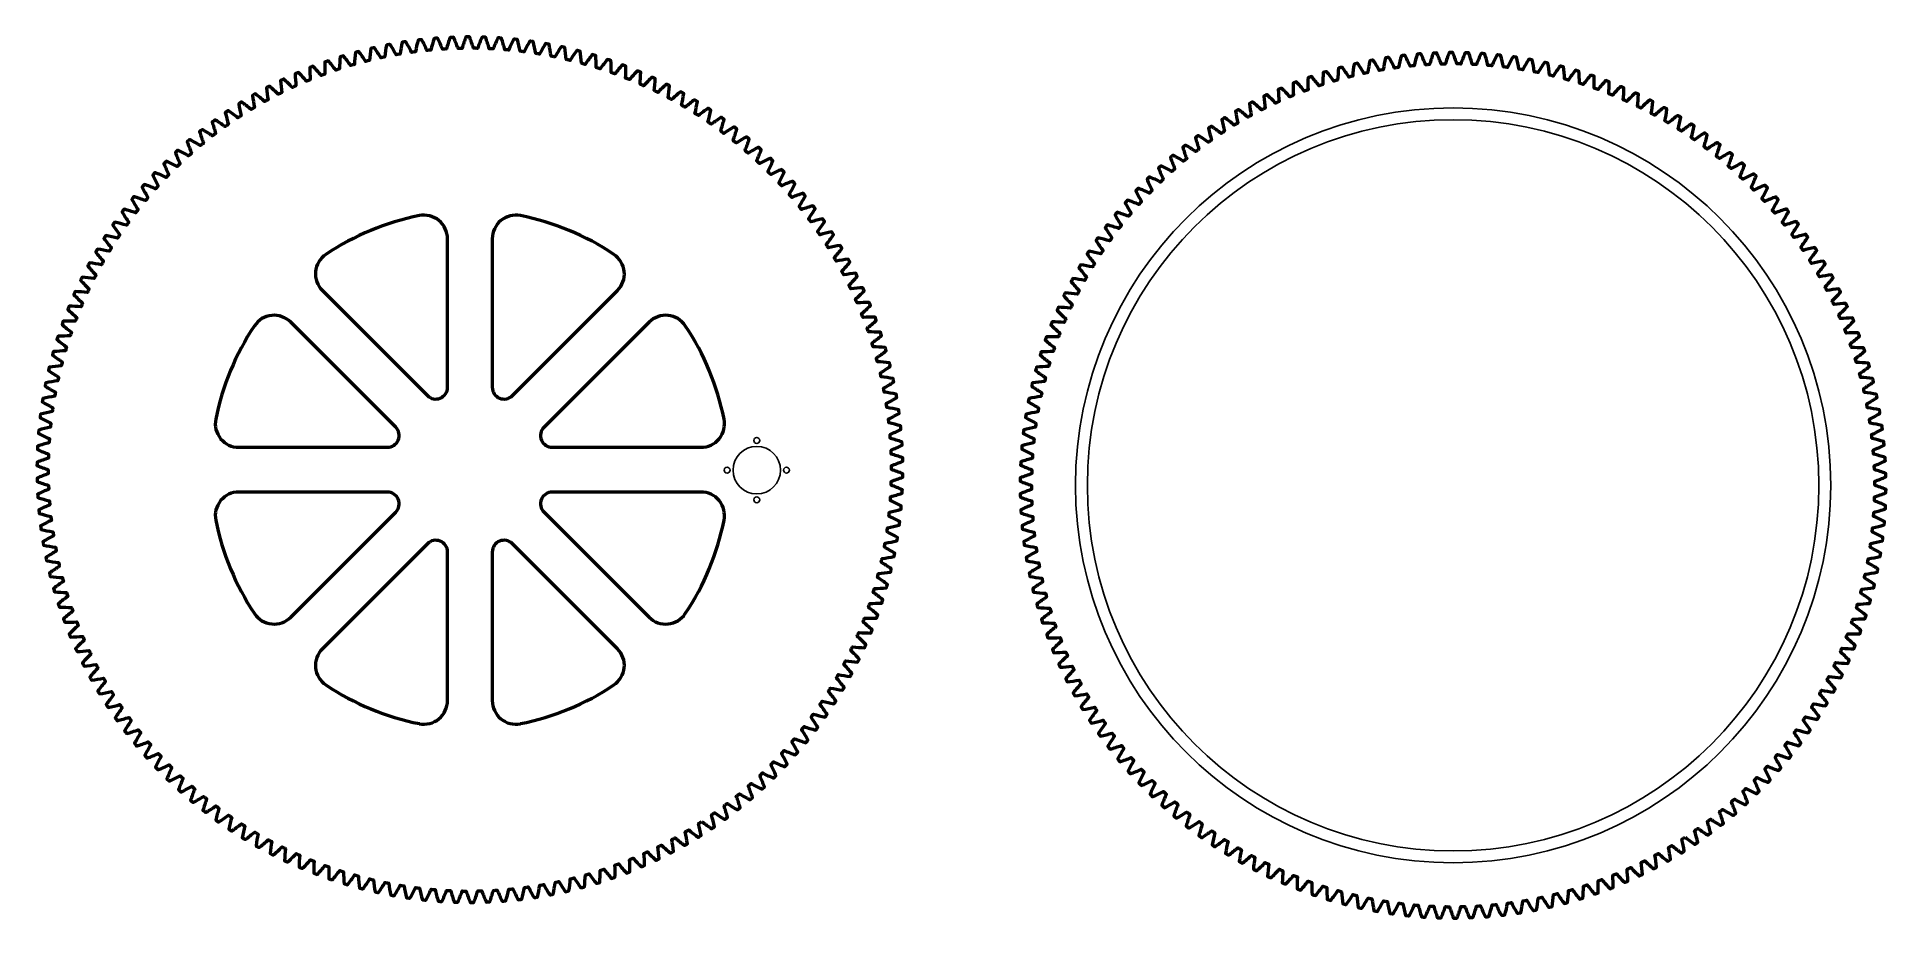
# Model space of a CAD drawing. Header units: millimetres. Extents: x 2548 to 3326, y 1217 to 1588.
import ezdxf

# ---------------------------------------------------------------- set-up
doc = ezdxf.new("R2010")
doc.units = ezdxf.units.MM
doc.layers.add('Visible (ISO)', color=7, linetype='Continuous', lineweight=50)

msp = doc.modelspace()

# ---------------------------------------------------------------- linework, layer by layer
for centre, radius in [((3143.92, 1398.84), 158.96), ((3143.92, 1398.84), 153.96), ((2850.8, 1417.74), 1.25), ((2850.8, 1405.24), 10), ((2838.3, 1405.24), 1.25), ((2863.3, 1405.24), 1.25), ((2850.8, 1392.74), 1.25)]:
    msp.add_circle(centre, radius)
at = {"layer": 'Visible (ISO)'}
for p, q in [((2720.62, 1440.15), (2720.62, 1502.69)), ((2739.46, 1502.69), (2739.46, 1440.15)), ((2667.94, 1480.87), (2712.16, 1436.64)), ((2747.93, 1436.64), (2792.15, 1480.87)), ((2698.84, 1423.32), (2654.61, 1467.54)), ((2805.47, 1467.54), (2761.25, 1423.32)), ((2632.79, 1414.86), (2695.33, 1414.86)), ((2764.75, 1414.86), (2827.3, 1414.86)), ((2695.33, 1396.02), (2632.79, 1396.02)), ((2827.3, 1396.02), (2764.75, 1396.02)), ((2654.61, 1343.33), (2698.84, 1387.55)), ((2761.25, 1387.55), (2805.47, 1343.33)), ((2712.16, 1374.23), (2667.94, 1330.01)), ((2720.62, 1308.18), (2720.62, 1370.73)), ((2739.46, 1370.73), (2739.46, 1308.18)), ((2792.15, 1330.01), (2747.93, 1374.23))]:
    msp.add_line(p, q, dxfattribs=at)
for points in [[(2827.68, 1257.24, 0.017622), (2831.78, 1254.23, 0.002027), (2833, 1255.06, 0.017622), (2831.72, 1259.98, 0.002371), (2833.09, 1260.95, 0.017622), (2837.29, 1258.1, 0.002027), (2838.49, 1258.97, 0.017622), (2837.02, 1263.83, 0.002371), (2838.36, 1264.85, 0.017622), (2842.67, 1262.16, 0.002027), (2843.82, 1263.08, 0.017622), (2842.18, 1267.88, 0.002371), (2843.48, 1268.95, 0.017622), (2847.88, 1266.42, 0.002027), (2849.01, 1267.38, 0.017622), (2847.19, 1272.12, 0.002371), (2848.45, 1273.24, 0.017622), (2852.94, 1270.87, 0.002027), (2854.03, 1271.87, 0.017622), (2852.04, 1276.54, 0.002371), (2853.25, 1277.7, 0.017622), (2857.83, 1275.5, 0.002027), (2858.88, 1276.54, 0.017622), (2856.72, 1281.14, 0.002371), (2857.89, 1282.34, 0.017622), (2862.54, 1280.31, 0.002027), (2863.55, 1281.39, 0.017622), (2861.22, 1285.9, 0.002371), (2862.35, 1287.15, 0.017622), (2867.07, 1285.29, 0.002027), (2868.04, 1286.41, 0.017622), (2865.55, 1290.83, 0.002371), (2866.63, 1292.12, 0.017622), (2871.42, 1290.44, 0.002027), (2872.35, 1291.59, 0.017622), (2869.69, 1295.92, 0.002371), (2870.72, 1297.24, 0.017622), (2875.57, 1295.74, 0.002027), (2876.46, 1296.92, 0.017622), (2873.64, 1301.15, 0.002371), (2874.63, 1302.52, 0.017622), (2879.53, 1301.19, 0.002027), (2880.37, 1302.41, 0.017622), (2877.4, 1306.53, 0.002371), (2878.33, 1307.93, 0.017622), (2883.28, 1306.79, 0.002027), (2884.07, 1308.03, 0.017622), (2880.95, 1312.04, 0.002371), (2881.83, 1313.48, 0.017622), (2886.82, 1312.52, 0.002027), (2887.57, 1313.79, 0.017622), (2884.3, 1317.68, 0.002371), (2885.13, 1319.15, 0.017622), (2890.14, 1318.37, 0.002027), (2890.85, 1319.68, 0.017622), (2887.44, 1323.44, 0.002371), (2888.21, 1324.94, 0.017622), (2893.25, 1324.35, 0.002027), (2893.9, 1325.68, 0.017622), (2890.36, 1329.31, 0.002371), (2891.08, 1330.84, 0.017622), (2896.14, 1330.44, 0.002027), (2896.74, 1331.79, 0.017622), (2893.06, 1335.29, 0.002371), (2893.72, 1336.84, 0.017622), (2898.79, 1336.63, 0.002027), (2899.35, 1338, 0.017622), (2895.55, 1341.36, 0.002371), (2896.15, 1342.93, 0.017622), (2901.22, 1342.91, 0.002027), (2901.72, 1344.3, 0.017622), (2897.8, 1347.52, 0.002371), (2898.34, 1349.11, 0.017622), (2903.42, 1349.28, 0.002027), (2903.87, 1350.68, 0.017622), (2899.83, 1353.76, 0.002371), (2900.31, 1355.37, 0.017622), (2905.37, 1355.72, 0.002027), (2905.77, 1357.14, 0.017622), (2901.62, 1360.07, 0.002371), (2902.04, 1361.7, 0.017622), (2907.09, 1362.23, 0.002027), (2907.43, 1363.67, 0.017622), (2903.18, 1366.44, 0.002371), (2903.54, 1368.08, 0.017622), (2908.57, 1368.8, 0.002027), (2908.86, 1370.25, 0.017622), (2904.5, 1372.86, 0.002371), (2904.8, 1374.52, 0.017622), (2909.8, 1375.43, 0.002027), (2910.03, 1376.88, 0.017622), (2905.59, 1379.33, 0.002371), (2905.83, 1381, 0.017622), (2910.78, 1382.09, 0.002027), (2910.97, 1383.56, 0.017622), (2906.43, 1385.83, 0.002371), (2906.61, 1387.51, 0.017622), (2911.52, 1388.78, 0.002027), (2911.65, 1390.26, 0.017622), (2907.03, 1392.37, 0.002371), (2907.15, 1394.05, 0.017622), (2912.01, 1395.5, 0.002027), (2912.09, 1396.98, 0.017622), (2907.4, 1398.91, 0.002371), (2907.45, 1400.6, 0.017622), (2912.26, 1402.23, 0.002027), (2912.28, 1403.71, 0.017622), (2907.52, 1405.47, 0.002371), (2907.51, 1407.16, 0.017622), (2912.25, 1408.97, 0.002027), (2912.22, 1410.44, 0.017622), (2907.39, 1412.03, 0.002371), (2907.32, 1413.71, 0.017622), (2912, 1415.7, 0.002027), (2911.91, 1417.17, 0.017622), (2907.03, 1418.58, 0.002371), (2906.9, 1420.26, 0.017622), (2911.49, 1422.41, 0.002027), (2911.35, 1423.88, 0.017622), (2906.42, 1425.11, 0.002371), (2906.23, 1426.78, 0.017622), (2910.74, 1429.11, 0.002027), (2910.54, 1430.57, 0.017622), (2905.58, 1431.61, 0.002371), (2905.32, 1433.28, 0.017622), (2909.74, 1435.77, 0.002027), (2909.49, 1437.22, 0.017622), (2904.49, 1438.08, 0.002371), (2904.17, 1439.74, 0.017622), (2908.5, 1442.39, 0.002027), (2908.19, 1443.83, 0.017622), (2903.16, 1444.51, 0.002371), (2902.78, 1446.15, 0.017622), (2907.01, 1448.96, 0.002027), (2906.65, 1450.39, 0.017622), (2901.6, 1450.88, 0.002371), (2901.16, 1452.5, 0.017622), (2905.28, 1455.47, 0.002027), (2904.87, 1456.88, 0.017622), (2899.8, 1457.18, 0.002371), (2899.31, 1458.79, 0.017622), (2903.32, 1461.91, 0.002027), (2902.85, 1463.31, 0.017622), (2897.78, 1463.42, 0.002371), (2897.22, 1465.01, 0.017622), (2901.11, 1468.27, 0.002027), (2900.6, 1469.66, 0.017622), (2895.52, 1469.58, 0.002371), (2894.9, 1471.15, 0.017622), (2898.67, 1474.55, 0.002027), (2898.11, 1475.91, 0.017622), (2893.04, 1475.65, 0.002371), (2892.36, 1477.19, 0.017622), (2896, 1480.73, 0.002027), (2895.39, 1482.08, 0.017622), (2890.33, 1481.63, 0.002371), (2889.6, 1483.14, 0.017622), (2893.11, 1486.81, 0.002027), (2892.44, 1488.13, 0.017622), (2887.41, 1487.5, 0.002371), (2886.62, 1488.99, 0.017622), (2889.99, 1492.78, 0.002027), (2889.28, 1494.08, 0.017622), (2884.27, 1493.26, 0.002371), (2883.43, 1494.71, 0.017622), (2886.65, 1498.63, 0.002027), (2885.89, 1499.9, 0.017622), (2880.92, 1498.89, 0.002371), (2880.02, 1500.32, 0.017622), (2883.1, 1504.36, 0.002027), (2882.29, 1505.6, 0.017622), (2877.36, 1504.41, 0.002371), (2876.41, 1505.8, 0.017622), (2879.34, 1509.95, 0.002027), (2878.49, 1511.15, 0.017622), (2873.6, 1509.78, 0.002371), (2872.6, 1511.14, 0.017622), (2875.38, 1515.39, 0.002027), (2874.48, 1516.57, 0.017622), (2869.65, 1515.02, 0.002371), (2868.6, 1516.33, 0.017622), (2871.22, 1520.69, 0.002027), (2870.28, 1521.83, 0.017622), (2865.5, 1520.1, 0.002371), (2864.41, 1521.38, 0.017622), (2866.86, 1525.82, 0.002027), (2865.88, 1526.93, 0.017622), (2861.17, 1525.03, 0.002371), (2860.03, 1526.26, 0.017622), (2862.32, 1530.8, 0.002027), (2861.3, 1531.87, 0.017622), (2856.66, 1529.79, 0.002371), (2855.48, 1530.99, 0.017622), (2857.6, 1535.6, 0.002027), (2856.54, 1536.63, 0.017622), (2851.98, 1534.38, 0.002371), (2850.75, 1535.53, 0.017622), (2852.7, 1540.22, 0.002027), (2851.6, 1541.21, 0.017622), (2847.14, 1538.8, 0.002371), (2845.87, 1539.91, 0.017622), (2847.63, 1544.66, 0.002027), (2846.5, 1545.61, 0.017622), (2842.13, 1543.04, 0.002371), (2840.82, 1544.09, 0.017622), (2842.41, 1548.91, 0.002027), (2841.24, 1549.82, 0.017622), (2836.97, 1547.08, 0.002371), (2835.62, 1548.09, 0.017622), (2837.03, 1552.97, 0.002027), (2835.83, 1553.83, 0.017622), (2831.66, 1550.94, 0.002371), (2830.27, 1551.9, 0.017622), (2831.51, 1556.82, 0.002027), (2830.28, 1557.64, 0.017622), (2826.21, 1554.59, 0.002371), (2824.79, 1555.5, 0.017622), (2825.84, 1560.47, 0.002027), (2824.58, 1561.24, 0.017622), (2820.64, 1558.05, 0.002371), (2819.18, 1558.9, 0.017622), (2820.05, 1563.9, 0.002027), (2818.76, 1564.63, 0.017622), (2814.94, 1561.29, 0.002371), (2813.45, 1562.09, 0.017622), (2814.13, 1567.12, 0.002027), (2812.82, 1567.8, 0.017622), (2809.12, 1564.32, 0.002371), (2807.61, 1565.06, 0.017622), (2808.1, 1570.12, 0.002027), (2806.76, 1570.74, 0.017622), (2803.19, 1567.13, 0.002371), (2801.66, 1567.82, 0.017622), (2801.96, 1572.89, 0.002027), (2800.6, 1573.47, 0.017622), (2797.17, 1569.73, 0.002371), (2795.61, 1570.36, 0.017622), (2795.73, 1575.43, 0.002027), (2794.35, 1575.96, 0.017622), (2791.05, 1572.09, 0.002371), (2789.47, 1572.67, 0.017622), (2789.4, 1577.74, 0.002027), (2788, 1578.22, 0.017622), (2784.85, 1574.23, 0.002371), (2783.25, 1574.75, 0.017622), (2782.99, 1579.82, 0.002027), (2781.58, 1580.24, 0.017622), (2778.58, 1576.14, 0.002371), (2776.96, 1576.6, 0.017622), (2776.51, 1581.65, 0.002027), (2775.08, 1582.03, 0.017622), (2772.24, 1577.82, 0.002371), (2770.6, 1578.21, 0.017622), (2769.97, 1583.25, 0.002027), (2768.53, 1583.57, 0.017622), (2765.84, 1579.26, 0.002371), (2764.19, 1579.59, 0.017622), (2763.37, 1584.61, 0.002027), (2761.92, 1584.87, 0.017622), (2759.39, 1580.47, 0.002371), (2757.73, 1580.74, 0.017622), (2756.73, 1585.71, 0.002027), (2755.27, 1585.92, 0.017622), (2752.9, 1581.43, 0.002371), (2751.23, 1581.64, 0.017622), (2750.05, 1586.58, 0.002027), (2748.58, 1586.73, 0.017622), (2746.38, 1582.16, 0.002371), (2744.71, 1582.3, 0.017622), (2743.34, 1587.19, 0.002027), (2741.87, 1587.29, 0.017622), (2739.84, 1582.64, 0.002371), (2738.16, 1582.72, 0.017622), (2736.62, 1587.56, 0.002027), (2735.14, 1587.61, 0.017622), (2733.29, 1582.88, 0.002371), (2731.6, 1582.9, 0.017622), (2729.88, 1587.68, 0.002027), (2728.4, 1587.67, 0.017622), (2726.73, 1582.88, 0.002371), (2725.05, 1582.84, 0.017622), (2723.15, 1587.55, 0.002027), (2721.67, 1587.49, 0.017622), (2720.17, 1582.63, 0.002371), (2718.49, 1582.53, 0.017622), (2716.42, 1587.17, 0.002027), (2714.95, 1587.05, 0.017622), (2713.63, 1582.15, 0.002371), (2711.96, 1581.99, 0.017622), (2709.72, 1586.54, 0.002027), (2708.25, 1586.37, 0.017622), (2707.11, 1581.42, 0.002371), (2705.45, 1581.2, 0.017622), (2703.04, 1585.67, 0.002027), (2701.58, 1585.44, 0.017622), (2700.63, 1580.45, 0.002371), (2698.97, 1580.17, 0.017622), (2696.4, 1584.55, 0.002027), (2694.95, 1584.27, 0.017622), (2694.18, 1579.25, 0.002371), (2692.53, 1578.9, 0.017622), (2689.8, 1583.18, 0.002027), (2688.36, 1582.85, 0.017622), (2687.78, 1577.8, 0.002371), (2686.15, 1577.4, 0.017622), (2683.26, 1581.57, 0.002027), (2681.84, 1581.19, 0.017622), (2681.44, 1576.12, 0.002371), (2679.82, 1575.66, 0.017622), (2676.79, 1579.72, 0.002027), (2675.37, 1579.29, 0.017622), (2675.17, 1574.21, 0.002371), (2673.57, 1573.68, 0.017622), (2670.38, 1577.64, 0.002027), (2668.99, 1577.15, 0.017622), (2668.97, 1572.07, 0.002371), (2667.39, 1571.48, 0.017622), (2664.06, 1575.31, 0.002027), (2662.68, 1574.77, 0.017622), (2662.85, 1569.7, 0.002371), (2661.3, 1569.05, 0.017622), (2657.83, 1572.76, 0.002027), (2656.47, 1572.17, 0.017622), (2656.83, 1567.1, 0.002371), (2655.3, 1566.4, 0.017622), (2651.69, 1569.98, 0.002027), (2650.36, 1569.34, 0.017622), (2650.91, 1564.29, 0.002371), (2649.4, 1563.53, 0.017622), (2645.67, 1566.97, 0.002027), (2644.36, 1566.28, 0.017622), (2645.09, 1561.26, 0.002371), (2643.62, 1560.44, 0.017622), (2639.76, 1563.74, 0.002027), (2638.48, 1563, 0.017622), (2639.39, 1558.01, 0.002371), (2637.95, 1557.14, 0.017622), (2633.97, 1560.3, 0.002027), (2632.72, 1559.51, 0.017622), (2633.81, 1554.56, 0.002371), (2632.4, 1553.64, 0.017622), (2628.31, 1556.64, 0.002027), (2627.09, 1555.81, 0.017622), (2628.37, 1550.9, 0.002371), (2626.99, 1549.93, 0.017622), (2622.79, 1552.78, 0.002027), (2621.6, 1551.9, 0.017622), (2623.06, 1547.04, 0.002371), (2621.73, 1546.02, 0.017622), (2617.42, 1548.71, 0.002027), (2616.26, 1547.8, 0.017622), (2617.9, 1542.99, 0.002371), (2616.6, 1541.92, 0.017622), (2612.2, 1544.45, 0.002027), (2611.08, 1543.49, 0.017622), (2612.9, 1538.75, 0.002371), (2611.64, 1537.64, 0.017622), (2607.15, 1540.01, 0.002027), (2606.06, 1539, 0.017622), (2608.05, 1534.33, 0.002371), (2606.83, 1533.17, 0.017622), (2602.26, 1535.37, 0.002027), (2601.21, 1534.33, 0.017622), (2603.37, 1529.74, 0.002371), (2602.2, 1528.53, 0.017622), (2597.55, 1530.56, 0.002027), (2596.54, 1529.48, 0.017622), (2598.87, 1524.97, 0.002371), (2597.74, 1523.72, 0.017622), (2593.01, 1525.58, 0.002027), (2592.04, 1524.47, 0.017622), (2594.54, 1520.04, 0.002371), (2593.46, 1518.75, 0.017622), (2588.67, 1520.43, 0.002027), (2587.74, 1519.29, 0.017622), (2590.4, 1514.96, 0.002371), (2589.36, 1513.63, 0.017622), (2584.51, 1515.13, 0.002027), (2583.63, 1513.95, 0.017622), (2586.44, 1509.72, 0.002371), (2585.46, 1508.36, 0.017622), (2580.56, 1509.68, 0.002027), (2579.72, 1508.46, 0.017622), (2582.69, 1504.35, 0.002371), (2581.76, 1502.94, 0.017622), (2576.81, 1504.09, 0.002027), (2576.02, 1502.84, 0.017622), (2579.13, 1498.83, 0.002371), (2578.26, 1497.4, 0.017622), (2573.27, 1498.36, 0.002027), (2572.52, 1497.08, 0.017622), (2575.79, 1493.19, 0.002371), (2574.96, 1491.73, 0.017622), (2569.94, 1492.5, 0.002027), (2569.24, 1491.2, 0.017622), (2572.65, 1487.43, 0.002371), (2571.88, 1485.94, 0.017622), (2566.84, 1486.52, 0.002027), (2566.18, 1485.2, 0.017622), (2569.73, 1481.56, 0.002371), (2569.01, 1480.04, 0.017622), (2563.95, 1480.44, 0.002027), (2563.35, 1479.09, 0.017622), (2567.02, 1475.59, 0.002371), (2566.37, 1474.04, 0.017622), (2561.29, 1474.25, 0.002027), (2560.74, 1472.88, 0.017622), (2564.54, 1469.51, 0.002371), (2563.94, 1467.94, 0.017622), (2558.87, 1467.97, 0.002027), (2558.36, 1466.58, 0.017622), (2562.29, 1463.35, 0.002371), (2561.75, 1461.76, 0.017622), (2556.67, 1461.6, 0.002027), (2556.22, 1460.19, 0.017622), (2560.26, 1457.12, 0.002371), (2559.78, 1455.5, 0.017622), (2554.71, 1455.15, 0.002027), (2554.32, 1453.73, 0.017622), (2558.47, 1450.81, 0.002371), (2558.05, 1449.18, 0.017622), (2553, 1448.64, 0.002027), (2552.65, 1447.2, 0.017622), (2556.91, 1444.44, 0.002371), (2556.55, 1442.79, 0.017622), (2551.52, 1442.07, 0.002027), (2551.23, 1440.62, 0.017622), (2555.59, 1438.01, 0.002371), (2555.29, 1436.36, 0.017622), (2550.29, 1435.45, 0.002027), (2550.05, 1433.99, 0.017622), (2554.5, 1431.54, 0.002371), (2554.26, 1429.88, 0.017622), (2549.3, 1428.78, 0.002027), (2549.12, 1427.32, 0.017622), (2553.66, 1425.04, 0.002371), (2553.48, 1423.37, 0.017622), (2548.56, 1422.09, 0.002027), (2548.44, 1420.62, 0.017622), (2553.05, 1418.51, 0.002371), (2552.94, 1416.83, 0.017622), (2548.07, 1415.37, 0.002027), (2548, 1413.9, 0.017622), (2552.69, 1411.96, 0.002371), (2552.64, 1410.28, 0.017622), (2547.83, 1408.64, 0.002027), (2547.81, 1407.16, 0.017622), (2552.57, 1405.4, 0.002371), (2552.58, 1403.72, 0.017622), (2547.84, 1401.91, 0.002027), (2547.87, 1400.43, 0.017622), (2552.69, 1398.84, 0.002371), (2552.76, 1397.16, 0.017622), (2548.09, 1395.18, 0.002027), (2548.18, 1393.7, 0.017622), (2553.06, 1392.29, 0.002371), (2553.19, 1390.62, 0.017622), (2548.59, 1388.46, 0.002027), (2548.74, 1386.99, 0.017622), (2553.66, 1385.76, 0.002371), (2553.86, 1384.09, 0.017622), (2549.35, 1381.77, 0.002027), (2549.54, 1380.3, 0.017622), (2554.51, 1379.26, 0.002371), (2554.77, 1377.6, 0.017622), (2550.34, 1375.11, 0.002027), (2550.6, 1373.65, 0.017622), (2555.6, 1372.79, 0.002371), (2555.92, 1371.14, 0.017622), (2551.59, 1368.49, 0.002027), (2551.89, 1367.04, 0.017622), (2556.93, 1366.37, 0.002371), (2557.3, 1364.73, 0.017622), (2553.07, 1361.92, 0.002027), (2553.43, 1360.48, 0.017622), (2558.49, 1360, 0.002371), (2558.93, 1358.37, 0.017622), (2554.8, 1355.41, 0.002027), (2555.21, 1353.99, 0.017622), (2560.28, 1353.69, 0.002371), (2560.78, 1352.08, 0.017622), (2556.77, 1348.97, 0.002027), (2557.24, 1347.56, 0.017622), (2562.31, 1347.45, 0.002371), (2562.87, 1345.86, 0.017622), (2558.98, 1342.6, 0.002027), (2559.49, 1341.22, 0.017622), (2564.57, 1341.29, 0.002371), (2565.18, 1339.73, 0.017622), (2561.42, 1336.32, 0.002027), (2561.98, 1334.96, 0.017622), (2567.05, 1335.22, 0.002371), (2567.73, 1333.68, 0.017622), (2564.08, 1330.14, 0.002027), (2564.7, 1328.8, 0.017622), (2569.76, 1329.25, 0.002371), (2570.49, 1327.73, 0.017622), (2566.98, 1324.06, 0.002027), (2567.65, 1322.74, 0.017622), (2572.68, 1323.38, 0.002371), (2573.47, 1321.89, 0.017622), (2570.1, 1318.09, 0.002027), (2570.81, 1316.8, 0.017622), (2575.82, 1317.62, 0.002371), (2576.66, 1316.16, 0.017622), (2573.44, 1312.24, 0.002027), (2574.2, 1310.97, 0.017622), (2579.17, 1311.98, 0.002371), (2580.07, 1310.55, 0.017622), (2576.99, 1306.52, 0.002027), (2577.79, 1305.28, 0.017622), (2582.73, 1306.47, 0.002371), (2583.67, 1305.08, 0.017622), (2580.75, 1300.93, 0.002027), (2581.6, 1299.72, 0.017622), (2586.49, 1301.09, 0.002371), (2587.48, 1299.74, 0.017622), (2584.71, 1295.48, 0.002027), (2585.61, 1294.31, 0.017622), (2590.44, 1295.86, 0.002371), (2591.49, 1294.54, 0.017622), (2588.87, 1290.19, 0.002027), (2589.81, 1289.05, 0.017622), (2594.58, 1290.77, 0.002371), (2595.68, 1289.5, 0.017622), (2593.23, 1285.05, 0.002027), (2594.21, 1283.94, 0.017622), (2598.91, 1285.85, 0.002371), (2600.05, 1284.61, 0.017622), (2597.77, 1280.08, 0.002027), (2598.79, 1279.01, 0.017622), (2603.42, 1281.08, 0.002371), (2604.61, 1279.89, 0.017622), (2602.49, 1275.27, 0.002027), (2603.55, 1274.24, 0.017622), (2608.1, 1276.49, 0.002371), (2609.33, 1275.34, 0.017622), (2607.39, 1270.65, 0.002027), (2608.49, 1269.66, 0.017622), (2612.95, 1272.07, 0.002371), (2614.22, 1270.97, 0.017622), (2612.45, 1266.21, 0.002027), (2613.59, 1265.26, 0.017622), (2617.96, 1267.84, 0.002371), (2619.27, 1266.78, 0.017622), (2617.68, 1261.96, 0.002027), (2618.84, 1261.05, 0.017622), (2623.12, 1263.79, 0.002371), (2624.47, 1262.78, 0.017622), (2623.06, 1257.9, 0.002027), (2624.26, 1257.04, 0.017622), (2628.43, 1259.93, 0.002371), (2629.81, 1258.98, 0.017622), (2628.58, 1254.05, 0.002027), (2629.81, 1253.23, 0.017622), (2633.87, 1256.28, 0.002371), (2635.29, 1255.37, 0.017622), (2634.24, 1250.41, 0.002027), (2635.5, 1249.63, 0.017622), (2639.45, 1252.83, 0.002371), (2640.9, 1251.98, 0.017622), (2640.04, 1246.97, 0.002027), (2641.33, 1246.25, 0.017622), (2645.15, 1249.58, 0.002371), (2646.63, 1248.79, 0.017622), (2645.96, 1243.75, 0.002027), (2647.27, 1243.08, 0.017622), (2650.97, 1246.55, 0.002371), (2652.48, 1245.81, 0.017622), (2651.99, 1240.76, 0.002027), (2653.32, 1240.13, 0.017622), (2656.89, 1243.74, 0.002371), (2658.43, 1243.05, 0.017622), (2658.13, 1237.99, 0.002027), (2659.49, 1237.41, 0.017622), (2662.92, 1241.15, 0.002371), (2664.48, 1240.52, 0.017622), (2664.36, 1235.44, 0.002027), (2665.74, 1234.92, 0.017622), (2669.04, 1238.78, 0.002371), (2670.62, 1238.21, 0.017622), (2670.69, 1233.13, 0.002027), (2672.09, 1232.66, 0.017622), (2675.24, 1236.64, 0.002371), (2676.84, 1236.13, 0.017622), (2677.1, 1231.06, 0.002027), (2678.51, 1230.63, 0.017622), (2681.51, 1234.73, 0.002371), (2683.13, 1234.28, 0.017622), (2683.58, 1229.22, 0.002027), (2685.01, 1228.85, 0.017622), (2687.85, 1233.05, 0.002371), (2689.49, 1232.66, 0.017622), (2690.12, 1227.62, 0.002027), (2691.56, 1227.3, 0.017622), (2694.25, 1231.61, 0.002371), (2695.9, 1231.28, 0.017622), (2696.72, 1226.27, 0.002027), (2698.17, 1226, 0.017622), (2700.7, 1230.41, 0.002371), (2702.36, 1230.14, 0.017622), (2703.36, 1225.16, 0.002027), (2704.82, 1224.95, 0.017622), (2707.19, 1229.44, 0.002371), (2708.86, 1229.23, 0.017622), (2710.04, 1224.3, 0.002027), (2711.51, 1224.14, 0.017622), (2713.7, 1228.72, 0.002371), (2715.38, 1228.57, 0.017622), (2716.75, 1223.68, 0.002027), (2718.22, 1223.58, 0.017622), (2720.25, 1228.23, 0.002371), (2721.93, 1228.15, 0.017622), (2723.47, 1223.31, 0.002027), (2724.95, 1223.27, 0.017622), (2726.8, 1227.99, 0.002371), (2728.48, 1227.97, 0.017622), (2730.21, 1223.2, 0.002027), (2731.68, 1223.2, 0.017622), (2733.36, 1228, 0.002371), (2735.04, 1228.03, 0.017622), (2736.94, 1223.33, 0.002027), (2738.42, 1223.39, 0.017622), (2739.91, 1228.24, 0.002371), (2741.59, 1228.34, 0.017622), (2743.66, 1223.7, 0.002027), (2745.14, 1223.82, 0.017622), (2746.45, 1228.72, 0.002371), (2748.13, 1228.89, 0.017622), (2750.37, 1224.33, 0.002027), (2751.84, 1224.5, 0.017622), (2752.97, 1229.45, 0.002371), (2754.64, 1229.68, 0.017622), (2757.05, 1225.21, 0.002027), (2758.51, 1225.43, 0.017622), (2759.46, 1230.42, 0.002371), (2761.12, 1230.71, 0.017622), (2763.69, 1226.33, 0.002027), (2765.14, 1226.61, 0.017622), (2765.91, 1231.63, 0.002371), (2767.55, 1231.97, 0.017622), (2770.29, 1227.69, 0.002027), (2771.73, 1228.03, 0.017622), (2772.31, 1233.07, 0.002371), (2773.94, 1233.48, 0.017622), (2776.83, 1229.3, 0.002027), (2778.25, 1229.69, 0.017622), (2778.65, 1234.75, 0.002371), (2780.26, 1235.22, 0.017622), (2783.3, 1231.15, 0.002027), (2784.71, 1231.59, 0.017622), (2784.92, 1236.66, 0.002371), (2786.52, 1237.19, 0.017622), (2789.71, 1233.24, 0.002027), (2791.1, 1233.73, 0.017622), (2791.12, 1238.8, 0.002371), (2792.7, 1239.39, 0.017622), (2796.03, 1235.56, 0.002027), (2797.4, 1236.1, 0.017622), (2797.23, 1241.18, 0.002371), (2798.79, 1241.82, 0.017622), (2802.26, 1238.11, 0.002027), (2803.61, 1238.71, 0.017622), (2803.26, 1243.77, 0.002371), (2804.79, 1244.47, 0.017622), (2808.39, 1240.9, 0.002027), (2809.73, 1241.54, 0.017622), (2809.18, 1246.59, 0.002371), (2810.69, 1247.34, 0.017622), (2814.42, 1243.9, 0.002027), (2815.73, 1244.59, 0.017622), (2815, 1249.62, 0.002371), (2816.47, 1250.43, 0.017622), (2820.33, 1247.13, 0.002027), (2821.61, 1247.87, 0.017622), (2820.7, 1252.86, 0.002371), (2822.14, 1253.73, 0.017622), (2826.12, 1250.58, 0.002027), (2827.37, 1251.36, 0.017622), (2826.27, 1256.32, 0.002371)], [(3241.56, 1250.64, 0.017622), (3245.65, 1247.64, 0.002027), (3246.88, 1248.47, 0.017622), (3245.59, 1253.38, 0.002371), (3246.97, 1254.35, 0.017622), (3251.17, 1251.5, 0.002027), (3252.36, 1252.38, 0.017622), (3250.9, 1257.24, 0.002371), (3252.24, 1258.26, 0.017622), (3256.54, 1255.56, 0.002027), (3257.7, 1256.48, 0.017622), (3256.06, 1261.29, 0.002371), (3257.36, 1262.36, 0.017622), (3261.76, 1259.82, 0.002027), (3262.88, 1260.78, 0.017622), (3261.07, 1265.52, 0.002371), (3262.33, 1266.64, 0.017622), (3266.82, 1264.27, 0.002027), (3267.9, 1265.27, 0.017622), (3265.91, 1269.94, 0.002371), (3267.13, 1271.11, 0.017622), (3271.7, 1268.91, 0.002027), (3272.75, 1269.95, 0.017622), (3270.59, 1274.54, 0.002371), (3271.77, 1275.75, 0.017622), (3276.42, 1273.72, 0.002027), (3277.43, 1274.8, 0.017622), (3275.1, 1279.31, 0.002371), (3276.23, 1280.56, 0.017622), (3280.95, 1278.7, 0.002027), (3281.92, 1279.81, 0.017622), (3279.43, 1284.23, 0.002371), (3280.51, 1285.53, 0.017622), (3285.3, 1283.84, 0.002027), (3286.23, 1284.99, 0.017622), (3283.57, 1289.32, 0.002371), (3284.6, 1290.65, 0.017622), (3289.45, 1289.15, 0.002027), (3290.34, 1290.33, 0.017622), (3287.52, 1294.56, 0.002371), (3288.5, 1295.92, 0.017622), (3293.4, 1294.6, 0.002027), (3294.24, 1295.81, 0.017622), (3291.28, 1299.93, 0.002371), (3292.21, 1301.33, 0.017622), (3297.15, 1300.19, 0.002027), (3297.95, 1301.44, 0.017622), (3294.83, 1305.45, 0.002371), (3295.71, 1306.88, 0.017622), (3300.69, 1305.92, 0.002027), (3301.44, 1307.2, 0.017622), (3298.18, 1311.09, 0.002371), (3299, 1312.55, 0.017622), (3304.02, 1311.78, 0.002027), (3304.72, 1313.08, 0.017622), (3301.32, 1316.85, 0.002371), (3302.09, 1318.34, 0.017622), (3307.13, 1317.76, 0.002027), (3307.78, 1319.08, 0.017622), (3304.24, 1322.72, 0.002371), (3304.95, 1324.24, 0.017622), (3310.01, 1323.84, 0.002027), (3310.62, 1325.19, 0.017622), (3306.94, 1328.69, 0.002371), (3307.6, 1330.24, 0.017622), (3312.67, 1330.03, 0.002027), (3313.22, 1331.4, 0.017622), (3309.42, 1334.77, 0.002371), (3310.02, 1336.34, 0.017622), (3315.1, 1336.31, 0.002027), (3315.6, 1337.7, 0.017622), (3311.68, 1340.92, 0.002371), (3312.22, 1342.52, 0.017622), (3317.29, 1342.68, 0.002027), (3317.74, 1344.09, 0.017622), (3313.7, 1347.16, 0.002371), (3314.18, 1348.78, 0.017622), (3319.25, 1349.13, 0.002027), (3319.65, 1350.55, 0.017622), (3315.5, 1353.47, 0.002371), (3315.92, 1355.1, 0.017622), (3320.97, 1355.64, 0.002027), (3321.31, 1357.07, 0.017622), (3317.06, 1359.84, 0.002371), (3317.42, 1361.49, 0.017622), (3322.44, 1362.21, 0.002027), (3322.73, 1363.66, 0.017622), (3318.38, 1366.27, 0.002371), (3318.68, 1367.92, 0.017622), (3323.67, 1368.83, 0.002027), (3323.91, 1370.29, 0.017622), (3319.46, 1372.74, 0.002371), (3319.7, 1374.4, 0.017622), (3324.66, 1375.49, 0.002027), (3324.84, 1376.96, 0.017622), (3320.31, 1379.24, 0.002371), (3320.49, 1380.91, 0.017622), (3325.4, 1382.19, 0.002027), (3325.53, 1383.66, 0.017622), (3320.91, 1385.77, 0.002371), (3321.03, 1387.45, 0.017622), (3325.89, 1388.91, 0.002027), (3325.97, 1390.38, 0.017622), (3321.27, 1392.32, 0.002371), (3321.33, 1394, 0.017622), (3326.13, 1395.64, 0.002027), (3326.15, 1397.11, 0.017622), (3321.39, 1398.88, 0.002371), (3321.39, 1400.56, 0.017622), (3326.13, 1402.37, 0.002027), (3326.09, 1403.85, 0.017622), (3321.27, 1405.44, 0.002371), (3321.2, 1407.12, 0.017622), (3325.87, 1409.1, 0.002027), (3325.78, 1410.58, 0.017622), (3320.91, 1411.98, 0.002371), (3320.77, 1413.66, 0.017622), (3325.37, 1415.82, 0.002027), (3325.23, 1417.29, 0.017622), (3320.3, 1418.52, 0.002371), (3320.1, 1420.19, 0.017622), (3324.62, 1422.51, 0.002027), (3324.42, 1423.98, 0.017622), (3319.45, 1425.02, 0.002371), (3319.2, 1426.68, 0.017622), (3323.62, 1429.17, 0.002027), (3323.37, 1430.63, 0.017622), (3318.36, 1431.49, 0.002371), (3318.05, 1433.14, 0.017622), (3322.38, 1435.79, 0.002027), (3322.07, 1437.24, 0.017622), (3317.04, 1437.91, 0.002371), (3316.66, 1439.55, 0.017622), (3320.89, 1442.36, 0.002027), (3320.53, 1443.79, 0.017622), (3315.48, 1444.28, 0.002371), (3315.04, 1445.91, 0.017622), (3319.16, 1448.87, 0.002027), (3318.75, 1450.29, 0.017622), (3313.68, 1450.59, 0.002371), (3313.18, 1452.2, 0.017622), (3317.19, 1455.31, 0.002027), (3316.73, 1456.72, 0.017622), (3311.65, 1456.83, 0.002371), (3311.1, 1458.42, 0.017622), (3314.99, 1461.68, 0.002027), (3314.47, 1463.06, 0.017622), (3309.4, 1462.99, 0.002371), (3308.78, 1464.55, 0.017622), (3312.55, 1467.95, 0.002027), (3311.98, 1469.32, 0.017622), (3306.91, 1469.06, 0.002371), (3306.24, 1470.6, 0.017622), (3309.88, 1474.14, 0.002027), (3309.26, 1475.48, 0.017622), (3304.21, 1475.03, 0.002371), (3303.48, 1476.55, 0.017622), (3306.98, 1480.22, 0.002027), (3306.32, 1481.54, 0.017622), (3301.28, 1480.9, 0.002371), (3300.5, 1482.39, 0.017622), (3303.87, 1486.19, 0.002027), (3303.15, 1487.48, 0.017622), (3298.14, 1486.66, 0.002371), (3297.3, 1488.12, 0.017622), (3300.53, 1492.04, 0.002027), (3299.77, 1493.31, 0.017622), (3294.79, 1492.3, 0.002371), (3293.9, 1493.73, 0.017622), (3296.98, 1497.76, 0.002027), (3296.17, 1499, 0.017622), (3291.24, 1497.81, 0.002371), (3290.29, 1499.2, 0.017622), (3293.22, 1503.35, 0.002027), (3292.37, 1504.56, 0.017622), (3287.48, 1503.19, 0.002371), (3286.48, 1504.54, 0.017622), (3289.25, 1508.8, 0.002027), (3288.36, 1509.97, 0.017622), (3283.52, 1508.42, 0.002371), (3282.48, 1509.74, 0.017622), (3285.09, 1514.09, 0.002027), (3284.15, 1515.23, 0.017622), (3279.38, 1513.5, 0.002371), (3278.29, 1514.78, 0.017622), (3280.74, 1519.23, 0.002027), (3279.76, 1520.34, 0.017622), (3275.05, 1518.43, 0.002371), (3273.91, 1519.67, 0.017622), (3276.2, 1524.2, 0.002027), (3275.17, 1525.27, 0.017622), (3270.54, 1523.19, 0.002371), (3269.36, 1524.39, 0.017622), (3271.47, 1529.01, 0.002027), (3270.41, 1530.04, 0.017622), (3265.86, 1527.79, 0.002371), (3264.63, 1528.94, 0.017622), (3266.58, 1533.63, 0.002027), (3265.48, 1534.62, 0.017622), (3261.01, 1532.21, 0.002371), (3259.74, 1533.31, 0.017622), (3261.51, 1538.07, 0.002027), (3260.38, 1539.02, 0.017622), (3256, 1536.44, 0.002371), (3254.69, 1537.5, 0.017622), (3256.29, 1542.32, 0.002027), (3255.12, 1543.23, 0.017622), (3250.84, 1540.49, 0.002371), (3249.49, 1541.5, 0.017622), (3250.91, 1546.37, 0.002027), (3249.71, 1547.24, 0.017622), (3245.54, 1544.34, 0.002371), (3244.15, 1545.3, 0.017622), (3245.38, 1550.23, 0.002027), (3244.15, 1551.04, 0.017622), (3240.09, 1548, 0.002371), (3238.67, 1548.91, 0.017622), (3239.72, 1553.87, 0.002027), (3238.46, 1554.64, 0.017622), (3234.51, 1551.45, 0.002371), (3233.06, 1552.3, 0.017622), (3233.93, 1557.31, 0.002027), (3232.64, 1558.03, 0.017622), (3228.81, 1554.69, 0.002371), (3227.33, 1555.49, 0.017622), (3228.01, 1560.52, 0.002027), (3226.7, 1561.2, 0.017622), (3222.99, 1557.73, 0.002371), (3221.48, 1558.47, 0.017622), (3221.98, 1563.52, 0.002027), (3220.64, 1564.15, 0.017622), (3217.07, 1560.54, 0.002371), (3215.53, 1561.23, 0.017622), (3215.84, 1566.29, 0.002027), (3214.48, 1566.87, 0.017622), (3211.05, 1563.13, 0.002371), (3209.48, 1563.76, 0.017622), (3209.6, 1568.84, 0.002027), (3208.22, 1569.36, 0.017622), (3204.93, 1565.5, 0.002371), (3203.34, 1566.07, 0.017622), (3203.28, 1571.15, 0.002027), (3201.88, 1571.62, 0.017622), (3198.73, 1567.64, 0.002371), (3197.13, 1568.15, 0.017622), (3196.87, 1573.22, 0.002027), (3195.45, 1573.65, 0.017622), (3192.45, 1569.55, 0.002371), (3190.83, 1570, 0.017622), (3190.39, 1575.06, 0.002027), (3188.96, 1575.43, 0.017622), (3186.11, 1571.23, 0.002371), (3184.48, 1571.62, 0.017622), (3183.85, 1576.66, 0.002027), (3182.4, 1576.97, 0.017622), (3179.71, 1572.67, 0.002371), (3178.06, 1573, 0.017622), (3177.25, 1578.01, 0.002027), (3175.79, 1578.27, 0.017622), (3173.27, 1573.87, 0.002371), (3171.61, 1574.14, 0.017622), (3170.6, 1579.12, 0.002027), (3169.14, 1579.33, 0.017622), (3166.78, 1574.84, 0.002371), (3165.11, 1575.05, 0.017622), (3163.92, 1579.98, 0.002027), (3162.46, 1580.14, 0.017622), (3160.26, 1575.56, 0.002371), (3158.58, 1575.71, 0.017622), (3157.22, 1580.6, 0.002027), (3155.74, 1580.7, 0.017622), (3153.72, 1576.04, 0.002371), (3152.04, 1576.13, 0.017622), (3150.49, 1580.97, 0.002027), (3149.02, 1581.01, 0.017622), (3147.16, 1576.29, 0.002371), (3145.48, 1576.31, 0.017622), (3143.76, 1581.08, 0.002027), (3142.28, 1581.08, 0.017622), (3140.61, 1576.28, 0.002371), (3138.92, 1576.24, 0.017622), (3137.02, 1580.95, 0.002027), (3135.55, 1580.89, 0.017622), (3134.05, 1576.04, 0.002371), (3132.37, 1575.94, 0.017622), (3130.3, 1580.57, 0.002027), (3128.83, 1580.46, 0.017622), (3127.51, 1575.55, 0.002371), (3125.83, 1575.39, 0.017622), (3123.59, 1579.95, 0.002027), (3122.13, 1579.78, 0.017622), (3120.99, 1574.83, 0.002371), (3119.32, 1574.6, 0.017622), (3116.92, 1579.07, 0.002027), (3115.46, 1578.85, 0.017622), (3114.5, 1573.86, 0.002371), (3112.85, 1573.57, 0.017622), (3110.27, 1577.95, 0.002027), (3108.82, 1577.67, 0.017622), (3108.06, 1572.65, 0.002371), (3106.41, 1572.31, 0.017622), (3103.68, 1576.59, 0.002027), (3102.24, 1576.25, 0.017622), (3101.66, 1571.21, 0.002371), (3100.03, 1570.8, 0.017622), (3097.14, 1574.98, 0.002027), (3095.71, 1574.59, 0.017622), (3095.32, 1569.53, 0.002371), (3093.7, 1569.06, 0.017622), (3090.66, 1573.13, 0.002027), (3089.25, 1572.69, 0.017622), (3089.04, 1567.62, 0.002371), (3087.45, 1567.09, 0.017622), (3084.26, 1571.04, 0.002027), (3082.86, 1570.55, 0.017622), (3082.85, 1565.47, 0.002371), (3081.27, 1564.89, 0.017622), (3077.94, 1568.72, 0.002027), (3076.56, 1568.18, 0.017622), (3076.73, 1563.1, 0.002371), (3075.17, 1562.46, 0.017622), (3071.7, 1566.16, 0.002027), (3070.35, 1565.57, 0.017622), (3070.71, 1560.51, 0.002371), (3069.18, 1559.81, 0.017622), (3065.57, 1563.38, 0.002027), (3064.24, 1562.74, 0.017622), (3064.78, 1557.69, 0.002371), (3063.28, 1556.94, 0.017622), (3059.54, 1560.37, 0.002027), (3058.24, 1559.68, 0.017622), (3058.97, 1554.66, 0.002371), (3057.49, 1553.85, 0.017622), (3053.63, 1557.15, 0.002027), (3052.35, 1556.41, 0.017622), (3053.27, 1551.41, 0.002371), (3051.82, 1550.55, 0.017622), (3047.84, 1553.7, 0.002027), (3046.59, 1552.92, 0.017622), (3047.69, 1547.96, 0.002371), (3046.28, 1547.04, 0.017622), (3042.19, 1550.05, 0.002027), (3040.97, 1549.22, 0.017622), (3042.25, 1544.3, 0.002371), (3040.87, 1543.33, 0.017622), (3036.67, 1546.18, 0.002027), (3035.48, 1545.31, 0.017622), (3036.94, 1540.45, 0.002371), (3035.6, 1539.43, 0.017622), (3031.3, 1542.12, 0.002027), (3030.14, 1541.2, 0.017622), (3031.78, 1536.4, 0.002371), (3030.48, 1535.33, 0.017622), (3026.08, 1537.86, 0.002027), (3024.96, 1536.9, 0.017622), (3026.78, 1532.16, 0.002371), (3025.52, 1531.04, 0.017622), (3021.03, 1533.41, 0.002027), (3019.94, 1532.41, 0.017622), (3021.93, 1527.74, 0.002371), (3020.71, 1526.58, 0.017622), (3016.14, 1528.78, 0.002027), (3015.09, 1527.74, 0.017622), (3017.25, 1523.14, 0.002371), (3016.08, 1521.94, 0.017622), (3011.42, 1523.97, 0.002027), (3010.41, 1522.89, 0.017622), (3012.74, 1518.38, 0.002371), (3011.61, 1517.13, 0.017622), (3006.89, 1518.99, 0.002027), (3005.92, 1517.87, 0.017622), (3008.42, 1513.45, 0.002371), (3007.33, 1512.16, 0.017622), (3002.54, 1513.84, 0.002027), (3001.62, 1512.69, 0.017622), (3004.27, 1508.36, 0.002371), (3003.24, 1507.03, 0.017622), (2998.39, 1508.54, 0.002027), (2997.51, 1507.35, 0.017622), (3000.32, 1503.13, 0.002371), (2999.34, 1501.76, 0.017622), (2994.44, 1503.09, 0.002027), (2993.6, 1501.87, 0.017622), (2996.57, 1497.75, 0.002371), (2995.63, 1496.35, 0.017622), (2990.69, 1497.49, 0.002027), (2989.89, 1496.24, 0.017622), (2993.01, 1492.24, 0.002371), (2992.13, 1490.8, 0.017622), (2987.15, 1491.76, 0.002027), (2986.4, 1490.49, 0.017622), (2989.66, 1486.6, 0.002371), (2988.84, 1485.13, 0.017622), (2983.82, 1485.9, 0.002027), (2983.12, 1484.6, 0.017622), (2986.53, 1480.84, 0.002371), (2985.76, 1479.34, 0.017622), (2980.71, 1479.93, 0.002027), (2980.06, 1478.6, 0.017622), (2983.6, 1474.97, 0.002371), (2982.89, 1473.44, 0.017622), (2977.83, 1473.84, 0.002027), (2977.22, 1472.49, 0.017622), (2980.9, 1468.99, 0.002371), (2980.24, 1467.44, 0.017622), (2975.17, 1467.65, 0.002027), (2974.62, 1466.28, 0.017622), (2978.42, 1462.92, 0.002371), (2977.82, 1461.35, 0.017622), (2972.74, 1461.37, 0.002027), (2972.24, 1459.98, 0.017622), (2976.16, 1456.76, 0.002371), (2975.62, 1455.17, 0.017622), (2970.55, 1455, 0.002027), (2970.1, 1453.6, 0.017622), (2974.14, 1450.52, 0.002371), (2973.66, 1448.91, 0.017622), (2968.59, 1448.56, 0.002027), (2968.19, 1447.14, 0.017622), (2972.35, 1444.21, 0.002371), (2971.92, 1442.58, 0.017622), (2966.87, 1442.05, 0.002027), (2966.53, 1440.61, 0.017622), (2970.79, 1437.84, 0.002371), (2970.42, 1436.2, 0.017622), (2965.4, 1435.47, 0.002027), (2965.11, 1434.03, 0.017622), (2969.46, 1431.42, 0.002371), (2969.16, 1429.76, 0.017622), (2964.17, 1428.85, 0.002027), (2963.93, 1427.39, 0.017622), (2968.38, 1424.95, 0.002371), (2968.14, 1423.28, 0.017622), (2963.18, 1422.19, 0.002027), (2963, 1420.72, 0.017622), (2967.53, 1418.44, 0.002371), (2967.36, 1416.77, 0.017622), (2962.44, 1415.5, 0.002027), (2962.31, 1414.02, 0.017622), (2966.93, 1411.91, 0.002371), (2966.81, 1410.23, 0.017622), (2961.95, 1408.78, 0.002027), (2961.88, 1407.3, 0.017622), (2966.57, 1405.36, 0.002371), (2966.51, 1403.68, 0.017622), (2961.71, 1402.05, 0.002027), (2961.69, 1400.57, 0.017622), (2966.45, 1398.81, 0.002371), (2966.46, 1397.12, 0.017622), (2961.71, 1395.31, 0.002027), (2961.75, 1393.83, 0.017622), (2966.57, 1392.25, 0.002371), (2966.64, 1390.57, 0.017622), (2961.97, 1388.58, 0.002027), (2962.06, 1387.11, 0.017622), (2966.94, 1385.7, 0.002371), (2967.07, 1384.02, 0.017622), (2962.47, 1381.87, 0.002027), (2962.62, 1380.39, 0.017622), (2967.54, 1379.17, 0.002371), (2967.74, 1377.5, 0.017622), (2963.22, 1375.17, 0.002027), (2963.42, 1373.71, 0.017622), (2968.39, 1372.66, 0.002371), (2968.65, 1371, 0.017622), (2964.22, 1368.51, 0.002027), (2964.47, 1367.06, 0.017622), (2969.48, 1366.2, 0.002371), (2969.79, 1364.54, 0.017622), (2965.46, 1361.89, 0.002027), (2965.77, 1360.45, 0.017622), (2970.8, 1359.77, 0.002371), (2971.18, 1358.13, 0.017622), (2966.95, 1355.32, 0.002027), (2967.31, 1353.89, 0.017622), (2972.36, 1353.4, 0.002371), (2972.8, 1351.78, 0.017622), (2968.68, 1348.81, 0.002027), (2969.09, 1347.39, 0.017622), (2974.16, 1347.09, 0.002371), (2974.66, 1345.49, 0.017622), (2970.65, 1342.37, 0.002027), (2971.11, 1340.97, 0.017622), (2976.19, 1340.86, 0.002371), (2976.75, 1339.27, 0.017622), (2972.85, 1336.01, 0.002027), (2973.37, 1334.62, 0.017622), (2978.45, 1334.7, 0.002371), (2979.06, 1333.13, 0.017622), (2975.29, 1329.73, 0.002027), (2975.86, 1328.36, 0.017622), (2980.93, 1328.63, 0.002371), (2981.6, 1327.08, 0.017622), (2977.96, 1323.55, 0.002027), (2978.58, 1322.2, 0.017622), (2983.63, 1322.65, 0.002371), (2984.36, 1321.14, 0.017622), (2980.86, 1317.46, 0.002027), (2981.52, 1316.15, 0.017622), (2986.56, 1316.78, 0.002371), (2987.34, 1315.29, 0.017622), (2983.98, 1311.49, 0.002027), (2984.69, 1310.2, 0.017622), (2989.7, 1311.02, 0.002371), (2990.54, 1309.56, 0.017622), (2987.31, 1305.64, 0.002027), (2988.07, 1304.38, 0.017622), (2993.05, 1305.38, 0.002371), (2993.94, 1303.96, 0.017622), (2990.86, 1299.92, 0.002027), (2991.67, 1298.68, 0.017622), (2996.61, 1299.87, 0.002371), (2997.55, 1298.48, 0.017622), (2994.62, 1294.33, 0.002027), (2995.48, 1293.13, 0.017622), (3000.36, 1294.5, 0.002371), (3001.36, 1293.14, 0.017622), (2998.59, 1288.89, 0.002027), (2999.48, 1287.71, 0.017622), (3004.32, 1289.26, 0.002371), (3005.36, 1287.94, 0.017622), (3002.75, 1283.59, 0.002027), (3003.69, 1282.45, 0.017622), (3008.46, 1284.18, 0.002371), (3009.56, 1282.9, 0.017622), (3007.1, 1278.45, 0.002027), (3008.08, 1277.35, 0.017622), (3012.79, 1279.25, 0.002371), (3013.93, 1278.01, 0.017622), (3011.65, 1273.48, 0.002027), (3012.67, 1272.41, 0.017622), (3017.3, 1274.49, 0.002371), (3018.48, 1273.29, 0.017622), (3016.37, 1268.68, 0.002027), (3017.43, 1267.65, 0.017622), (3021.98, 1269.9, 0.002371), (3023.21, 1268.74, 0.017622), (3021.27, 1264.05, 0.002027), (3022.36, 1263.06, 0.017622), (3026.83, 1265.48, 0.002371), (3028.1, 1264.37, 0.017622), (3026.33, 1259.61, 0.002027), (3027.46, 1258.67, 0.017622), (3031.84, 1261.24, 0.002371), (3033.15, 1260.18, 0.017622), (3031.55, 1255.36, 0.002027), (3032.72, 1254.46, 0.017622), (3037, 1257.19, 0.002371), (3038.35, 1256.19, 0.017622), (3036.93, 1251.31, 0.002027), (3038.13, 1250.45, 0.017622), (3042.31, 1253.34, 0.002371), (3043.69, 1252.38, 0.017622), (3042.46, 1247.46, 0.002027), (3043.69, 1246.64, 0.017622), (3047.75, 1249.68, 0.002371), (3049.17, 1248.78, 0.017622), (3048.12, 1243.81, 0.002027), (3049.38, 1243.04, 0.017622), (3053.33, 1246.23, 0.002371), (3054.78, 1245.38, 0.017622), (3053.92, 1240.38, 0.002027), (3055.2, 1239.65, 0.017622), (3059.03, 1242.99, 0.002371), (3060.51, 1242.19, 0.017622), (3059.83, 1237.16, 0.002027), (3061.15, 1236.48, 0.017622), (3064.85, 1239.96, 0.002371), (3066.36, 1239.22, 0.017622), (3065.86, 1234.16, 0.002027), (3067.2, 1233.54, 0.017622), (3070.77, 1237.15, 0.002371), (3072.31, 1236.46, 0.017622), (3072, 1231.39, 0.002027), (3073.36, 1230.81, 0.017622), (3076.8, 1234.55, 0.002371), (3078.36, 1233.92, 0.017622), (3078.24, 1228.85, 0.002027), (3079.62, 1228.32, 0.017622), (3082.91, 1232.18, 0.002371), (3084.5, 1231.61, 0.017622), (3084.57, 1226.54, 0.002027), (3085.96, 1226.06, 0.017622), (3089.11, 1230.04, 0.002371), (3090.72, 1229.53, 0.017622), (3090.97, 1224.46, 0.002027), (3092.39, 1224.04, 0.017622), (3095.39, 1228.13, 0.002371), (3097.01, 1227.68, 0.017622), (3097.45, 1222.62, 0.002027), (3098.88, 1222.25, 0.017622), (3101.73, 1226.46, 0.002371), (3103.37, 1226.07, 0.017622), (3104, 1221.03, 0.002027), (3105.44, 1220.71, 0.017622), (3108.13, 1225.02, 0.002371), (3109.78, 1224.68, 0.017622), (3110.59, 1219.67, 0.002027), (3112.05, 1219.41, 0.017622), (3114.57, 1223.81, 0.002371), (3116.24, 1223.54, 0.017622), (3117.24, 1218.56, 0.002027), (3118.7, 1218.35, 0.017622), (3121.06, 1222.85, 0.002371), (3122.73, 1222.64, 0.017622), (3123.92, 1217.7, 0.002027), (3125.39, 1217.55, 0.017622), (3127.58, 1222.12, 0.002371), (3129.26, 1221.98, 0.017622), (3130.62, 1217.09, 0.002027), (3132.1, 1216.98, 0.017622), (3134.12, 1221.64, 0.002371), (3135.8, 1221.56, 0.017622), (3137.35, 1216.72, 0.002027), (3138.83, 1216.67, 0.017622), (3140.68, 1221.4, 0.002371), (3142.36, 1221.38, 0.017622), (3144.08, 1216.6, 0.002027), (3145.56, 1216.61, 0.017622), (3147.24, 1221.4, 0.002371), (3148.92, 1221.44, 0.017622), (3150.82, 1216.73, 0.002027), (3152.29, 1216.79, 0.017622), (3153.79, 1221.64, 0.002371), (3155.47, 1221.75, 0.017622), (3157.54, 1217.11, 0.002027), (3159.01, 1217.23, 0.017622), (3160.33, 1222.13, 0.002371), (3162.01, 1222.29, 0.017622), (3164.25, 1217.74, 0.002027), (3165.72, 1217.91, 0.017622), (3166.85, 1222.86, 0.002371), (3168.52, 1223.08, 0.017622), (3170.93, 1218.61, 0.002027), (3172.39, 1218.84, 0.017622), (3173.34, 1223.82, 0.002371), (3175, 1224.11, 0.017622), (3177.57, 1219.73, 0.002027), (3179.02, 1220.01, 0.017622), (3179.78, 1225.03, 0.002371), (3181.43, 1225.38, 0.017622), (3184.16, 1221.1, 0.002027), (3185.6, 1221.43, 0.017622), (3186.18, 1226.47, 0.002371), (3187.82, 1226.88, 0.017622), (3190.7, 1222.71, 0.002027), (3192.13, 1223.09, 0.017622), (3192.52, 1228.15, 0.002371), (3194.14, 1228.62, 0.017622), (3197.18, 1224.56, 0.002027), (3198.59, 1224.99, 0.017622), (3198.8, 1230.07, 0.002371), (3200.4, 1230.59, 0.017622), (3203.58, 1226.64, 0.002027), (3204.98, 1227.13, 0.017622), (3205, 1232.21, 0.002371), (3206.57, 1232.8, 0.017622), (3209.91, 1228.97, 0.002027), (3211.28, 1229.51, 0.017622), (3211.11, 1234.58, 0.002371), (3212.67, 1235.23, 0.017622), (3216.14, 1231.52, 0.002027), (3217.49, 1232.11, 0.017622), (3217.14, 1237.18, 0.002371), (3218.67, 1237.88, 0.017622), (3222.27, 1234.3, 0.002027), (3223.6, 1234.94, 0.017622), (3223.06, 1239.99, 0.002371), (3224.56, 1240.75, 0.017622), (3228.3, 1237.31, 0.002027), (3229.6, 1238, 0.017622), (3228.87, 1243.02, 0.002371), (3230.35, 1243.84, 0.017622), (3234.21, 1240.54, 0.002027), (3235.49, 1241.28, 0.017622), (3234.57, 1246.27, 0.002371), (3236.02, 1247.14, 0.017622), (3240, 1243.98, 0.002027), (3241.25, 1244.77, 0.017622), (3240.15, 1249.72, 0.002371)]]:
    msp.add_lwpolyline(points, format="xyb", close=True, dxfattribs=at)
for centre, radius, start, end in [((2730.04, 1405.44), 109.07, 101.24472, 123.75528), ((2710.71, 1502.69), 9.92, 0, 101.24472), ((2749.38, 1502.69), 9.92, 78.75528, 180), ((2730.04, 1405.44), 109.07, 56.24472, 78.75528), ((2674.95, 1487.88), 9.92, 123.75528, 225), ((2785.14, 1487.88), 9.92, 315, 56.24472), ((2730.04, 1405.44), 109.07, 146.24472, 168.75528), ((2647.6, 1460.53), 9.92, 45, 146.24472), ((2812.48, 1460.53), 9.92, 33.75528, 135), ((2730.04, 1405.44), 109.07, 11.24472, 33.75528), ((2715.67, 1440.15), 4.96, 225, 0), ((2744.42, 1440.15), 4.96, 180, 315), ((2632.79, 1424.77), 9.92, 168.75528, 270), ((2827.3, 1424.77), 9.92, 270, 11.24472), ((2695.33, 1419.81), 4.96, 270, 45), ((2764.75, 1419.81), 4.96, 135, 270), ((2632.79, 1386.1), 9.92, 90, 191.24472), ((2695.33, 1391.06), 4.96, 315, 90), ((2764.75, 1391.06), 4.96, 90, 225), ((2827.3, 1386.1), 9.92, 348.75528, 90), ((2730.04, 1405.44), 109.07, 191.24472, 213.75528), ((2730.04, 1405.44), 109.07, 326.24472, 348.75528), ((2715.67, 1370.73), 4.96, 0, 135), ((2744.42, 1370.73), 4.96, 45, 180), ((2647.6, 1350.34), 9.92, 213.75528, 315), ((2812.48, 1350.34), 9.92, 225, 326.24472), ((2674.95, 1323), 9.92, 135, 236.24472), ((2785.14, 1323), 9.92, 303.75528, 45), ((2730.04, 1405.44), 109.07, 236.24472, 258.75528), ((2710.71, 1308.18), 9.92, 258.75528, 0), ((2749.38, 1308.18), 9.92, 180, 281.24472), ((2730.04, 1405.44), 109.07, 281.24472, 303.75528)]:
    msp.add_arc(centre, radius, start, end, dxfattribs=at)

doc.saveas('drawing.dxf')
